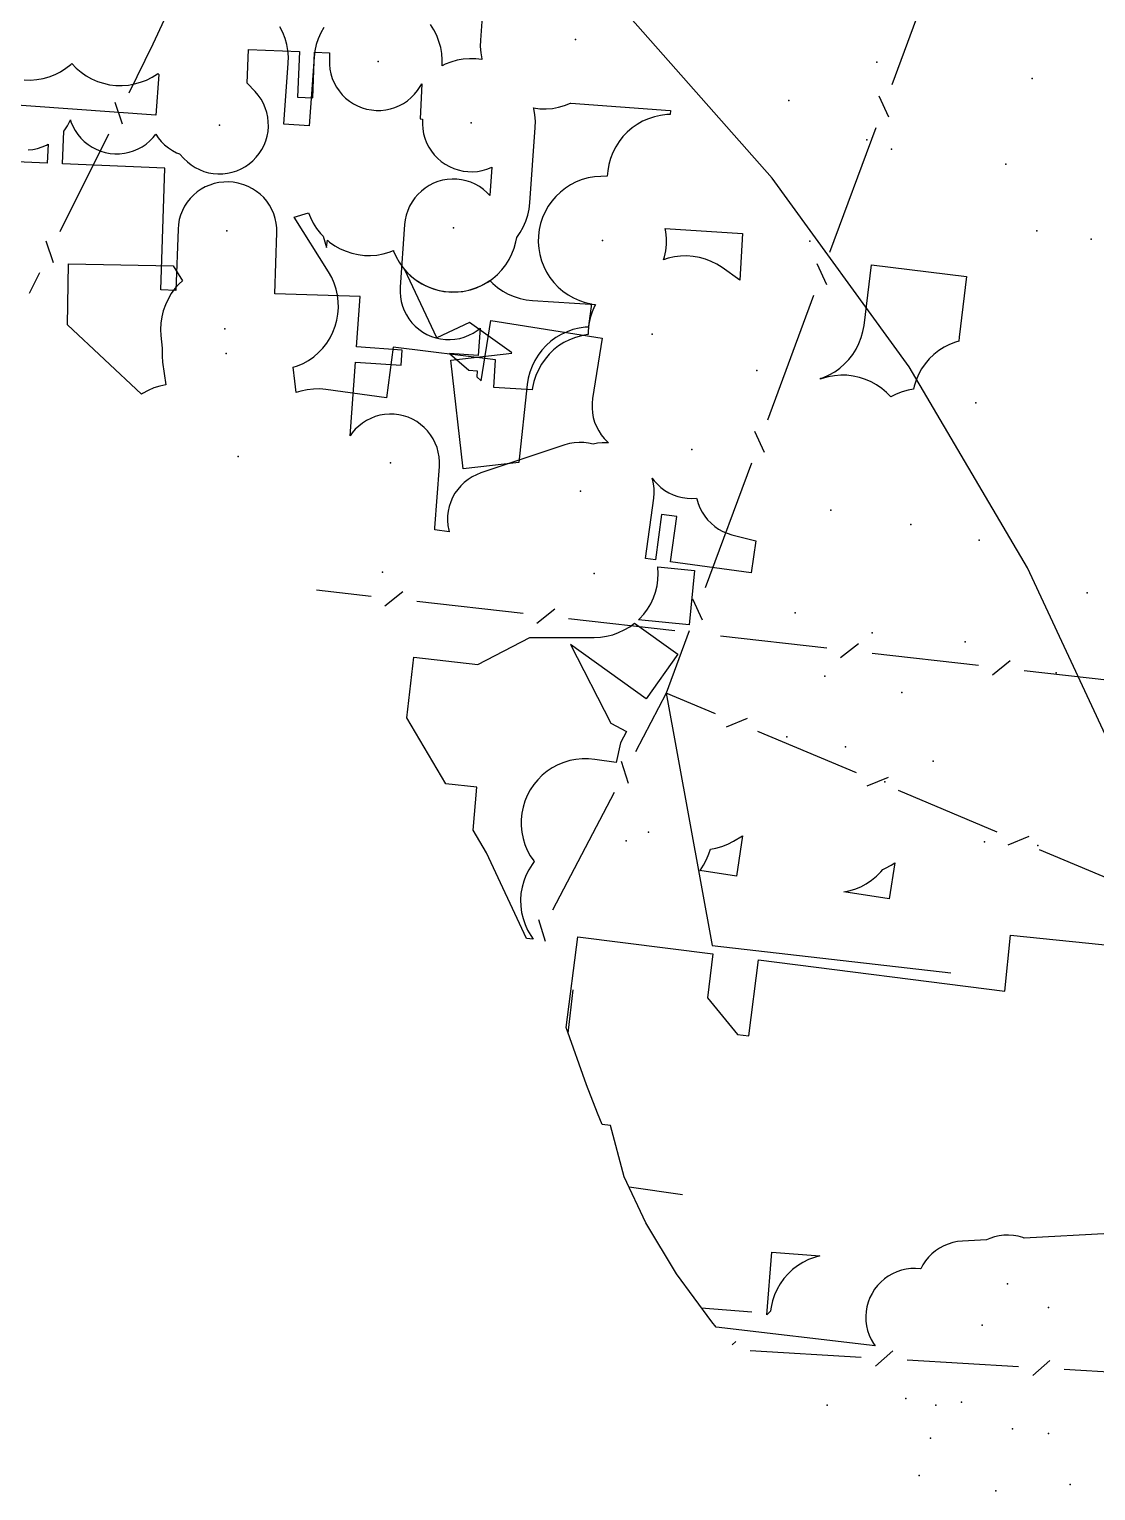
# Model space of a CAD drawing. Header units: metres. Extents: x -3782 to -2031, y 18790 to 19846.
# Drawn here: x -2421.15 to -2386.22, y 19544.98 to 19592.83 of the extents above; entities that cross this region are included whole.
import ezdxf

# ---------------------------------------------------------------- set-up
doc = ezdxf.new("R2010")
doc.units = ezdxf.units.M
for name, color, linetype in [('BOUNDARY', 7, 'Continuous'), ('ELECTR_CABLE', 7, 'Continuous'), ('ELECTR_CABLE_COMM', 7, 'Continuous'), ('GAS', 7, 'Continuous'), ('GROUND', 7, 'Continuous'), ('HEAT', 7, 'Continuous'), ('OVERHEAD_POWER_LINE', 7, 'Continuous'), ('SEWER', 7, 'Continuous'), ('TREE', 7, 'Continuous')]:
    doc.layers.add(name, color=color, linetype=linetype)

msp = doc.modelspace()

# ---------------------------------------------------------------- linework, layer by layer
at = {"layer": 'BOUNDARY'}
msp.add_lwpolyline([(-2314.275, 19558.974), (-2321.61, 19561.613), (-2329.167, 19563.525), (-2336.874, 19564.692), (-2344.658, 19565.104), (-2352.445, 19564.756), (-2360.162, 19563.653), (-2367.734, 19561.803), (-2370.09, 19561.104), (-2372.022, 19561.307), (-2381.436, 19562.763), (-2383.299, 19563.145), (-2384.049, 19564.963), (-2385.224, 19568.271), (-2388.456, 19575.194), (-2392.334, 19581.777), (-2396.823, 19587.961), (-2401.881, 19593.687), (-2407.463, 19598.906), (-2413.516, 19603.568), (-2419.987, 19607.631), (-2426.816, 19611.058)], dxfattribs=at)
at = {"layer": 'ELECTR_CABLE'}
for points in [[(-2397.785, 19586.15), (-2397.879, 19584.621), (-2398.454, 19585.027), (-2398.628, 19585.137), (-2398.812, 19585.23), (-2399.005, 19585.304), (-2399.203, 19585.359), (-2399.406, 19585.394), (-2399.612, 19585.41), (-2399.818, 19585.405), (-2400.022, 19585.38), (-2400.223, 19585.334), (-2400.38, 19585.283), (-2400.349, 19585.381), (-2400.306, 19585.583), (-2400.284, 19585.788), (-2400.281, 19585.994), (-2400.299, 19586.199), (-2400.319, 19586.305)], [(-2406.933, 19578.44), (-2407.34, 19581.998), (-2405.341, 19582.227), (-2405.355, 19582.244), (-2406.735, 19583.23), (-2407.796, 19582.729), (-2408.851, 19584.961), (-2408.815, 19584.918), (-2408.67, 19584.772), (-2408.51, 19584.641), (-2408.339, 19584.527), (-2408.157, 19584.43), (-2407.967, 19584.351), (-2407.77, 19584.291), (-2407.568, 19584.251), (-2407.362, 19584.23), (-2407.156, 19584.23), (-2406.951, 19584.25), (-2406.749, 19584.291), (-2406.552, 19584.35), (-2406.362, 19584.429), (-2406.18, 19584.526), (-2406.062, 19584.605), (-2405.967, 19584.509), (-2405.81, 19584.376), (-2405.64, 19584.26), (-2405.459, 19584.16), (-2405.27, 19584.079), (-2405.073, 19584.017), (-2404.871, 19583.974), (-2404.667, 19583.952), (-2402.601, 19583.825), (-2402.632, 19583.769), (-2402.714, 19583.58), (-2402.776, 19583.383), (-2402.818, 19583.182), (-2402.83, 19583.078), (-2402.937, 19583.074), (-2403.141, 19583.046), (-2403.341, 19582.997), (-2403.536, 19582.929), (-2403.723, 19582.843), (-2403.901, 19582.739), (-2404.067, 19582.617), (-2404.221, 19582.48), (-2404.361, 19582.329), (-2404.485, 19582.164), (-2404.592, 19581.988), (-2404.682, 19581.803), (-2404.753, 19581.609), (-2404.805, 19581.41), (-2404.837, 19581.206), (-2405.111, 19578.648)], [(-2399.361, 19575.112), (-2399.542, 19573.33), (-2401.199, 19573.499), (-2401.165, 19573.53), (-2401.026, 19573.682), (-2400.903, 19573.848), (-2400.797, 19574.024), (-2400.709, 19574.211), (-2400.639, 19574.405), (-2400.589, 19574.604), (-2400.558, 19574.808), (-2400.548, 19575.014), (-2400.558, 19575.22), (-2400.56, 19575.234)], [(-2406.46, 19572.036), (-2404.752, 19572.92), (-2402.651, 19572.917), (-2402.445, 19572.927), (-2402.241, 19572.957), (-2402.041, 19573.006), (-2401.847, 19573.076), (-2401.66, 19573.163), (-2401.484, 19573.269), (-2401.326, 19573.386), (-2399.903, 19572.372), (-2400.943, 19570.913), (-2403.427, 19572.682), (-2402.098, 19570.115), (-2401.584, 19569.837), (-2401.787, 19569.462), (-2401.923, 19568.822), (-2402.63, 19568.927), (-2402.836, 19568.947), (-2403.042, 19568.947), (-2403.247, 19568.927), (-2403.449, 19568.887), (-2403.646, 19568.827), (-2403.837, 19568.749), (-2404.018, 19568.651), (-2404.19, 19568.537), (-2404.349, 19568.406), (-2404.495, 19568.261), (-2404.626, 19568.101), (-2404.74, 19567.93), (-2404.837, 19567.748), (-2404.916, 19567.558), (-2404.976, 19567.361), (-2405.016, 19567.159), (-2405.037, 19566.954), (-2405.037, 19566.747), (-2405.017, 19566.542), (-2404.976, 19566.34), (-2404.917, 19566.143), (-2404.838, 19565.953), (-2404.741, 19565.771), (-2404.626, 19565.599), (-2404.615, 19565.586), (-2404.683, 19565.487), (-2404.792, 19565.313), (-2404.883, 19565.128), (-2404.956, 19564.935), (-2405.01, 19564.736), (-2405.044, 19564.533), (-2405.057, 19564.327), (-2405.051, 19564.121), (-2405.024, 19563.917), (-2404.978, 19563.716), (-2404.912, 19563.521), (-2404.827, 19563.333), (-2404.724, 19563.154), (-2404.641, 19563.038), (-2404.865, 19563.064), (-2406.173, 19565.866), (-2406.611, 19566.609), (-2406.493, 19568.013), (-2407.507, 19568.13), (-2408.78, 19570.289), (-2408.551, 19572.276)], [(-2397.983, 19565.103), (-2399.187, 19565.282), (-2399.179, 19565.29), (-2399.065, 19565.462), (-2398.968, 19565.643), (-2398.889, 19565.834), (-2398.842, 19565.989), (-2398.664, 19566.02), (-2398.465, 19566.076), (-2398.273, 19566.151), (-2398.09, 19566.244), (-2397.788, 19566.417)], [(-2392.982, 19564.361), (-2394.477, 19564.583), (-2394.305, 19564.617), (-2394.108, 19564.677), (-2393.917, 19564.756), (-2393.736, 19564.853), (-2393.564, 19564.967), (-2393.405, 19565.098), (-2393.259, 19565.244), (-2393.198, 19565.318), (-2393.103, 19565.362), (-2392.925, 19565.466), (-2392.807, 19565.543)], [(-2396.828, 19552.79), (-2395.26, 19552.665), (-2395.433, 19552.618), (-2395.625, 19552.545), (-2395.81, 19552.454), (-2395.985, 19552.345), (-2396.148, 19552.219), (-2396.298, 19552.078), (-2396.434, 19551.922), (-2396.554, 19551.755), (-2396.656, 19551.576), (-2396.741, 19551.388), (-2396.807, 19551.193), (-2396.853, 19550.992), (-2396.87, 19550.863), (-2396.878, 19550.856), (-2396.992, 19550.737)]]:
    msp.add_lwpolyline(points, close=True, dxfattribs=at)
for points in [[(-2403.498, 19559.965), (-2403.337, 19561.382)], [(-2399.14, 19550.969), (-2397.486, 19550.837)]]:
    msp.add_lwpolyline(points, dxfattribs=at)
at = {"layer": 'ELECTR_CABLE_COMM'}
for points in [[(-2391.39, 19595.094), (-2392.904, 19591.011)], [(-2417.085, 19592.358), (-2416.124, 19594.433)], [(-2417.879, 19590.757), (-2417.085, 19592.358)], [(-2418.093, 19589.73), (-2418.332, 19590.44)], [(-2393.321, 19590.648), (-2393.009, 19589.967)], [(-2420.135, 19586.211), (-2418.546, 19589.413)], [(-2393.426, 19589.604), (-2394.94, 19585.522)], [(-2420.349, 19585.184), (-2420.588, 19585.894)], [(-2395.357, 19585.159), (-2395.044, 19584.478)], [(-2421.136, 19584.193), (-2420.802, 19584.867)], [(-2395.461, 19584.115), (-2396.976, 19580.032)], [(-2397.393, 19579.67), (-2397.08, 19578.988)], [(-2397.497, 19578.626), (-2399.011, 19574.543)], [(-2409.951, 19574.263), (-2411.741, 19574.466)], [(-2408.912, 19574.411), (-2409.499, 19573.945)], [(-2404.978, 19573.697), (-2408.46, 19574.093)], [(-2399.428, 19574.18), (-2399.116, 19573.499)], [(-2403.94, 19573.846), (-2404.526, 19573.379)], [(-2400.006, 19573.131), (-2403.488, 19573.527)], [(-2399.533, 19573.136), (-2400.29, 19571.095)], [(-2395.033, 19572.566), (-2398.515, 19572.962)], [(-2393.995, 19572.714), (-2394.581, 19572.247)], [(-2390.061, 19572), (-2393.543, 19572.396)], [(-2389.022, 19572.148), (-2389.609, 19571.682)], [(-2385.088, 19571.434), (-2388.57, 19571.83)], [(-2400.29, 19571.095), (-2401.299, 19569.17)], [(-2398.675, 19570.417), (-2400.29, 19571.095)], [(-2400.29, 19571.095), (-2398.779, 19562.827)], [(-2397.637, 19570.269), (-2398.33, 19569.985)], [(-2394.062, 19568.481), (-2397.292, 19569.837)], [(-2401.759, 19568.864), (-2401.536, 19568.148)], [(-2393.023, 19568.333), (-2393.717, 19568.049)], [(-2401.995, 19567.842), (-2404.014, 19563.992)], [(-2389.449, 19566.545), (-2392.679, 19567.901)], [(-2388.41, 19566.397), (-2389.104, 19566.113)], [(-2384.835, 19564.609), (-2388.065, 19565.965)], [(-2404.473, 19563.685), (-2404.25, 19562.97)], [(-2398.779, 19562.827), (-2390.971, 19561.941)], [(-2398.127, 19549.76), (-2398.012, 19549.862)], [(-2397.544, 19549.569), (-2393.899, 19549.351)], [(-2393.43, 19549.057), (-2392.87, 19549.555)], [(-2392.401, 19549.261), (-2388.756, 19549.043)], [(-2388.288, 19548.75), (-2387.727, 19549.247)], [(-2387.259, 19548.954), (-2383.614, 19548.736)]]:
    msp.add_lwpolyline(points, dxfattribs=at)
at = {"layer": 'GAS'}
for points in [[(-2412.302, 19592.106), (-2412.365, 19590.607), (-2411.865, 19590.586), (-2411.802, 19592.085), (-2411.31, 19592.064), (-2411.319, 19591.841), (-2411.318, 19591.684), (-2411.302, 19591.528), (-2411.27, 19591.374), (-2411.223, 19591.224), (-2411.162, 19591.08), (-2411.087, 19590.942), (-2410.999, 19590.812), (-2410.899, 19590.691), (-2410.787, 19590.581), (-2410.665, 19590.482), (-2410.534, 19590.396), (-2410.395, 19590.323), (-2410.249, 19590.264), (-2410.099, 19590.219), (-2409.944, 19590.19), (-2409.788, 19590.175), (-2409.631, 19590.176), (-2409.475, 19590.193), (-2409.321, 19590.225), (-2409.171, 19590.271), (-2409.027, 19590.332), (-2408.889, 19590.407), (-2408.759, 19590.495), (-2408.638, 19590.596), (-2408.528, 19590.708), (-2408.429, 19590.83), (-2408.343, 19590.961), (-2408.295, 19591.051), (-2408.344, 19589.9), (-2408.268, 19589.894), (-2408.269, 19589.883), (-2408.272, 19589.726), (-2408.26, 19589.569), (-2408.233, 19589.414), (-2408.191, 19589.263), (-2408.134, 19589.117), (-2408.063, 19588.977), (-2407.979, 19588.844), (-2407.882, 19588.721), (-2407.773, 19588.607), (-2407.654, 19588.505), (-2407.525, 19588.415), (-2407.389, 19588.338), (-2407.245, 19588.275), (-2407.096, 19588.226), (-2406.942, 19588.192), (-2406.787, 19588.173), (-2406.63, 19588.169), (-2406.473, 19588.181), (-2406.318, 19588.209), (-2406.167, 19588.251), (-2406.021, 19588.308), (-2406.002, 19588.317), (-2406.068, 19587.395), (-2406.158, 19587.489), (-2406.277, 19587.591), (-2406.406, 19587.682), (-2406.543, 19587.759), (-2406.686, 19587.822), (-2406.836, 19587.871), (-2406.989, 19587.905), (-2407.145, 19587.924), (-2407.302, 19587.927), (-2407.458, 19587.915), (-2407.613, 19587.888), (-2407.764, 19587.846), (-2407.911, 19587.789), (-2408.051, 19587.718), (-2408.183, 19587.634), (-2408.307, 19587.537), (-2408.42, 19587.428), (-2408.522, 19587.309), (-2408.613, 19587.181), (-2408.69, 19587.044), (-2408.753, 19586.9), (-2408.802, 19586.751), (-2408.836, 19586.598), (-2408.855, 19586.442), (-2409.002, 19584.386), (-2409.005, 19584.229), (-2408.993, 19584.073), (-2408.966, 19583.918), (-2408.924, 19583.767), (-2408.867, 19583.62), (-2408.796, 19583.48), (-2408.712, 19583.348), (-2408.615, 19583.224), (-2408.506, 19583.111), (-2408.387, 19583.009), (-2408.259, 19582.918), (-2408.122, 19582.841), (-2407.978, 19582.778), (-2407.829, 19582.729), (-2407.676, 19582.695), (-2407.52, 19582.676), (-2407.363, 19582.673), (-2407.206, 19582.685), (-2407.052, 19582.712), (-2406.9, 19582.754), (-2406.754, 19582.811), (-2406.614, 19582.882), (-2406.482, 19582.966), (-2406.378, 19583.047), (-2406.442, 19582.151), (-2407.387, 19582.219), (-2406.749, 19581.672), (-2406.478, 19581.652), (-2406.492, 19581.452), (-2406.343, 19581.324), (-2406.029, 19583.299), (-2402.386, 19582.719), (-2402.7, 19580.744), (-2402.717, 19580.588), (-2402.718, 19580.431), (-2402.705, 19580.275), (-2402.676, 19580.12), (-2402.632, 19579.97), (-2402.573, 19579.824), (-2402.5, 19579.685), (-2402.415, 19579.553), (-2402.316, 19579.431), (-2402.206, 19579.319), (-2402.174, 19579.292), (-2402.225, 19579.296), (-2402.382, 19579.294), (-2402.538, 19579.277), (-2402.676, 19579.248), (-2402.678, 19579.248), (-2402.831, 19579.282), (-2402.987, 19579.301), (-2403.144, 19579.304), (-2403.301, 19579.292), (-2403.455, 19579.265), (-2403.606, 19579.223), (-2406.358, 19578.304), (-2406.504, 19578.247), (-2406.644, 19578.176), (-2406.776, 19578.092), (-2406.9, 19577.995), (-2407.013, 19577.886), (-2407.115, 19577.767), (-2407.205, 19577.639), (-2407.282, 19577.502), (-2407.346, 19577.358), (-2407.394, 19577.209), (-2407.428, 19577.055), (-2407.447, 19576.9), (-2407.45, 19576.743), (-2407.438, 19576.586), (-2407.411, 19576.431), (-2407.395, 19576.373), (-2407.868, 19576.437), (-2407.86, 19576.503), (-2407.716, 19578.517), (-2407.712, 19578.674), (-2407.724, 19578.831), (-2407.751, 19578.986), (-2407.794, 19579.137), (-2407.85, 19579.283), (-2407.921, 19579.423), (-2408.006, 19579.556), (-2408.103, 19579.679), (-2408.211, 19579.793), (-2408.33, 19579.895), (-2408.459, 19579.985), (-2408.595, 19580.062), (-2408.739, 19580.126), (-2408.888, 19580.175), (-2409.042, 19580.209), (-2409.197, 19580.228), (-2409.354, 19580.231), (-2409.511, 19580.219), (-2409.666, 19580.192), (-2409.817, 19580.15), (-2409.963, 19580.093), (-2410.103, 19580.022), (-2410.236, 19579.938), (-2410.359, 19579.841), (-2410.473, 19579.733), (-2410.575, 19579.614), (-2410.64, 19579.521), (-2410.468, 19581.937), (-2408.972, 19581.83), (-2408.936, 19582.329), (-2410.432, 19582.436), (-2410.315, 19584.08), (-2413.105, 19584.174), (-2413.038, 19586.173), (-2413.04, 19586.33), (-2413.058, 19586.486), (-2413.091, 19586.639), (-2413.139, 19586.789), (-2413.201, 19586.933), (-2413.277, 19587.07), (-2413.366, 19587.199), (-2413.468, 19587.319), (-2413.581, 19587.429), (-2413.703, 19587.526), (-2413.835, 19587.612), (-2413.975, 19587.683), (-2414.121, 19587.741), (-2414.272, 19587.785), (-2414.302, 19587.79), (-2414.311, 19587.793), (-2414.465, 19587.821), (-2414.622, 19587.834), (-2414.779, 19587.831), (-2414.935, 19587.814), (-2415.088, 19587.781), (-2415.238, 19587.733), (-2415.382, 19587.671), (-2415.519, 19587.594), (-2415.649, 19587.505), (-2415.768, 19587.404), (-2415.878, 19587.291), (-2415.975, 19587.168), (-2416.061, 19587.036), (-2416.133, 19586.897), (-2416.19, 19586.751), (-2416.234, 19586.6), (-2416.262, 19586.445), (-2416.275, 19586.289), (-2416.343, 19584.283), (-2416.838, 19584.3), (-2416.704, 19588.287), (-2420.057, 19588.427), (-2420.012, 19589.501), (-2419.983, 19589.536), (-2419.897, 19589.668), (-2419.824, 19589.807), (-2419.8, 19589.865), (-2419.781, 19589.805), (-2419.72, 19589.66), (-2419.645, 19589.522), (-2419.557, 19589.392), (-2419.457, 19589.272), (-2419.345, 19589.161), (-2419.223, 19589.063), (-2419.092, 19588.976), (-2418.953, 19588.903), (-2418.807, 19588.844), (-2418.657, 19588.8), (-2418.502, 19588.77), (-2418.346, 19588.756), (-2418.189, 19588.757), (-2418.033, 19588.773), (-2417.879, 19588.805), (-2417.729, 19588.852), (-2417.585, 19588.913), (-2417.447, 19588.988), (-2417.317, 19589.076), (-2417.196, 19589.176), (-2417.086, 19589.288), (-2417.001, 19589.393), (-2416.926, 19589.281), (-2416.825, 19589.161), (-2416.713, 19589.05), (-2416.591, 19588.952), (-2416.46, 19588.865), (-2416.321, 19588.792), (-2416.224, 19588.753), (-2416.082, 19588.601), (-2415.969, 19588.492), (-2415.846, 19588.395), (-2415.714, 19588.31), (-2415.574, 19588.238), (-2415.428, 19588.18), (-2415.277, 19588.137), (-2415.123, 19588.109), (-2414.966, 19588.097), (-2414.809, 19588.099), (-2414.653, 19588.117), (-2414.5, 19588.151), (-2414.35, 19588.199), (-2414.206, 19588.261), (-2414.069, 19588.338), (-2413.94, 19588.427), (-2413.82, 19588.529), (-2413.711, 19588.642), (-2413.614, 19588.765), (-2413.529, 19588.897), (-2413.457, 19589.036), (-2413.399, 19589.182), (-2413.356, 19589.333), (-2413.328, 19589.488), (-2413.316, 19589.644), (-2413.318, 19589.801), (-2413.336, 19589.957), (-2413.37, 19590.111), (-2413.418, 19590.26), (-2413.48, 19590.404), (-2413.557, 19590.542), (-2413.646, 19590.671), (-2413.748, 19590.79), (-2414.012, 19591.072), (-2413.966, 19592.175)], [(-2400.146, 19575.389), (-2399.944, 19576.875), (-2400.439, 19576.943), (-2400.641, 19575.456), (-2400.968, 19575.5), (-2400.699, 19577.482), (-2400.685, 19577.638), (-2400.687, 19577.795), (-2400.704, 19577.951), (-2400.737, 19578.105), (-2400.746, 19578.134), (-2400.683, 19578.05), (-2400.578, 19577.934), (-2400.461, 19577.829), (-2400.335, 19577.735), (-2400.2, 19577.655), (-2400.058, 19577.588), (-2399.91, 19577.536), (-2399.757, 19577.498), (-2399.602, 19577.475), (-2399.445, 19577.468), (-2399.293, 19577.476), (-2399.29, 19577.459), (-2399.246, 19577.308), (-2399.187, 19577.163), (-2399.115, 19577.023), (-2399.029, 19576.892), (-2398.931, 19576.769), (-2398.821, 19576.657), (-2398.701, 19576.556), (-2398.572, 19576.467), (-2398.434, 19576.392), (-2398.29, 19576.33), (-2398.14, 19576.283), (-2397.359, 19576.078), (-2397.502, 19575.03)]]:
    msp.add_lwpolyline(points, close=True, dxfattribs=at)
msp.add_lwpolyline([(-2421.185, 19588.883), (-2421.029, 19588.899), (-2420.875, 19588.931), (-2420.725, 19588.978), (-2420.581, 19589.039), (-2420.53, 19589.066), (-2420.556, 19588.448), (-2424.1, 19588.597)], dxfattribs=at)
at = {"layer": 'GROUND'}
msp.add_lwpolyline([(-2385.416, 19595.289), (-2369.945, 19589.558), (-2375.374, 19565.018), (-2375.812, 19563.993), (-2376.567, 19563.219), (-2377.547, 19562.762), (-2378.66, 19562.687), (-2383.34, 19563.249), (-2383.341, 19563.247), (-2384.049, 19564.963), (-2385.224, 19568.271), (-2388.456, 19575.194), (-2392.334, 19581.777), (-2396.823, 19587.961), (-2401.881, 19593.687)], dxfattribs=at)
at = {"layer": 'HEAT'}
for points in [[(-2406.232, 19594.472), (-2406.374, 19592.477), (-2406.379, 19592.271), (-2406.363, 19592.065), (-2406.327, 19591.862), (-2406.321, 19591.839), (-2406.524, 19591.864), (-2406.73, 19591.868), (-2406.935, 19591.852), (-2407.138, 19591.817), (-2407.337, 19591.761), (-2407.529, 19591.686), (-2407.626, 19591.637), (-2407.622, 19591.831), (-2407.637, 19592.036), (-2407.673, 19592.239), (-2407.729, 19592.438), (-2407.803, 19592.63), (-2407.896, 19592.814), (-2408.007, 19592.987)], [(-2411.498, 19592.893), (-2411.599, 19592.713), (-2411.682, 19592.525), (-2411.746, 19592.329), (-2411.791, 19592.128), (-2411.816, 19591.923), (-2411.976, 19589.668), (-2412.807, 19589.727), (-2412.665, 19591.722), (-2412.661, 19591.928), (-2412.676, 19592.133), (-2412.712, 19592.336), (-2412.768, 19592.535), (-2412.842, 19592.727), (-2412.936, 19592.911)], [(-2421.308, 19591.174), (-2421.102, 19591.17), (-2420.897, 19591.185), (-2420.694, 19591.221), (-2420.495, 19591.276), (-2420.303, 19591.351), (-2420.119, 19591.444), (-2419.945, 19591.555), (-2419.783, 19591.682), (-2419.751, 19591.713), (-2419.751, 19591.713), (-2419.608, 19591.564), (-2419.452, 19591.43), (-2419.283, 19591.312), (-2419.103, 19591.211), (-2418.915, 19591.128), (-2418.719, 19591.063), (-2418.518, 19591.019), (-2418.313, 19590.994), (-2418.107, 19590.99), (-2417.902, 19591.005), (-2417.699, 19591.041), (-2417.5, 19591.096), (-2417.308, 19591.171), (-2417.124, 19591.264), (-2416.95, 19591.375), (-2416.939, 19591.384), (-2416.902, 19591.352), (-2416.997, 19590.025), (-2425.354, 19590.62)]]:
    msp.add_lwpolyline(points, dxfattribs=at)
for points in [[(-2400.155, 19590.042), (-2400.271, 19590.039), (-2400.475, 19590.014), (-2400.676, 19589.969), (-2400.872, 19589.904), (-2401.06, 19589.821), (-2401.24, 19589.719), (-2401.408, 19589.601), (-2401.564, 19589.466), (-2401.706, 19589.317), (-2401.833, 19589.154), (-2401.943, 19588.98), (-2402.036, 19588.796), (-2402.11, 19588.604), (-2402.165, 19588.405), (-2402.2, 19588.202), (-2402.223, 19588.021), (-2402.434, 19588.015), (-2402.64, 19588), (-2402.843, 19587.964), (-2403.041, 19587.909), (-2403.234, 19587.834), (-2403.418, 19587.742), (-2403.591, 19587.631), (-2403.754, 19587.504), (-2403.903, 19587.362), (-2404.037, 19587.205), (-2404.156, 19587.037), (-2404.257, 19586.857), (-2404.34, 19586.669), (-2404.405, 19586.473), (-2404.449, 19586.272), (-2404.474, 19586.067), (-2404.479, 19585.861), (-2404.464, 19585.656), (-2404.428, 19585.453), (-2404.373, 19585.254), (-2404.298, 19585.062), (-2404.206, 19584.878), (-2404.095, 19584.704), (-2403.968, 19584.542), (-2403.826, 19584.393), (-2403.67, 19584.258), (-2403.501, 19584.14), (-2403.321, 19584.039), (-2403.133, 19583.955), (-2402.937, 19583.891), (-2402.738, 19583.847), (-2402.829, 19583.106), (-2402.844, 19582.9), (-2402.843, 19582.838), (-2402.862, 19582.836), (-2403.065, 19582.8), (-2403.263, 19582.743), (-2403.455, 19582.668), (-2403.639, 19582.574), (-2403.812, 19582.463), (-2403.974, 19582.335), (-2404.122, 19582.192), (-2404.256, 19582.035), (-2404.373, 19581.865), (-2404.474, 19581.685), (-2404.556, 19581.496), (-2404.619, 19581.3), (-2404.663, 19581.099), (-2404.675, 19581.025), (-2405.937, 19581.106), (-2405.88, 19582.006), (-2409.226, 19582.419), (-2409.449, 19580.769), (-2411.431, 19581.038), (-2411.636, 19581.055), (-2411.842, 19581.052), (-2412.047, 19581.03), (-2412.249, 19580.987), (-2412.402, 19580.938), (-2412.454, 19581.313), (-2412.501, 19581.764), (-2412.368, 19581.808), (-2412.18, 19581.891), (-2412, 19581.992), (-2411.831, 19582.111), (-2411.675, 19582.245), (-2411.533, 19582.394), (-2411.406, 19582.556), (-2411.295, 19582.73), (-2411.202, 19582.914), (-2411.128, 19583.106), (-2411.072, 19583.305), (-2411.037, 19583.508), (-2411.021, 19583.713), (-2411.026, 19583.919), (-2411.051, 19584.124), (-2411.095, 19584.325), (-2411.16, 19584.521), (-2411.243, 19584.709), (-2411.344, 19584.889), (-2412.477, 19586.685), (-2412.003, 19586.827), (-2411.941, 19586.668), (-2411.848, 19586.484), (-2411.737, 19586.31), (-2411.61, 19586.148), (-2411.524, 19586.057), (-2411.412, 19585.685), (-2411.382, 19585.926), (-2411.311, 19585.865), (-2411.142, 19585.746), (-2410.963, 19585.645), (-2410.774, 19585.562), (-2410.578, 19585.498), (-2410.377, 19585.453), (-2410.173, 19585.429), (-2409.967, 19585.424), (-2409.761, 19585.44), (-2409.558, 19585.476), (-2409.36, 19585.531), (-2409.222, 19585.585), (-2409.218, 19585.572), (-2409.135, 19585.384), (-2409.033, 19585.204), (-2408.914, 19585.036), (-2408.78, 19584.88), (-2408.631, 19584.738), (-2408.468, 19584.611), (-2408.294, 19584.501), (-2408.11, 19584.408), (-2407.918, 19584.334), (-2407.719, 19584.279), (-2407.516, 19584.244), (-2407.31, 19584.228), (-2407.104, 19584.234), (-2406.9, 19584.259), (-2406.699, 19584.304), (-2406.503, 19584.369), (-2406.315, 19584.452), (-2406.135, 19584.554), (-2405.967, 19584.672), (-2405.811, 19584.807), (-2405.669, 19584.956), (-2405.542, 19585.119), (-2405.432, 19585.293), (-2405.339, 19585.477), (-2405.265, 19585.669), (-2405.21, 19585.868), (-2405.184, 19586.019), (-2405.072, 19586.179), (-2404.971, 19586.358), (-2404.888, 19586.547), (-2404.823, 19586.743), (-2404.779, 19586.944), (-2404.754, 19587.148), (-2404.578, 19589.62), (-2404.574, 19589.826), (-2404.589, 19590.031), (-2404.625, 19590.234), (-2404.632, 19590.257), (-2404.429, 19590.233), (-2404.223, 19590.228), (-2404.017, 19590.244), (-2403.814, 19590.28), (-2403.616, 19590.335), (-2403.424, 19590.41), (-2403.422, 19590.411), (-2403.407, 19590.409), (-2400.16, 19590.178), (-2400.147, 19590.178)], [(-2419.898, 19583.153), (-2419.863, 19585.152), (-2416.438, 19585.092), (-2416.127, 19584.599), (-2416.239, 19584.496), (-2416.377, 19584.343), (-2416.498, 19584.176), (-2416.603, 19583.999), (-2416.69, 19583.812), (-2416.758, 19583.617), (-2416.807, 19583.417), (-2416.836, 19583.213), (-2416.845, 19583.007), (-2416.833, 19582.802), (-2416.791, 19582.394), (-2416.796, 19582.34), (-2416.798, 19582.134), (-2416.78, 19581.929), (-2416.677, 19581.19), (-2416.869, 19581.15), (-2417.065, 19581.087), (-2417.254, 19581.006), (-2417.435, 19580.907), (-2417.47, 19580.883)], [(-2390.453, 19584.738), (-2390.698, 19582.753), (-2390.707, 19582.621), (-2390.816, 19582.59), (-2391.008, 19582.515), (-2391.191, 19582.421), (-2391.364, 19582.31), (-2391.526, 19582.182), (-2391.674, 19582.039), (-2391.808, 19581.882), (-2391.925, 19581.713), (-2392.026, 19581.533), (-2392.108, 19581.344), (-2392.171, 19581.148), (-2392.193, 19581.046), (-2392.364, 19581.015), (-2392.563, 19580.959), (-2392.754, 19580.884), (-2392.933, 19580.793), (-2393.072, 19580.937), (-2393.229, 19581.07), (-2393.398, 19581.188), (-2393.578, 19581.288), (-2393.767, 19581.37), (-2393.963, 19581.434), (-2394.165, 19581.478), (-2394.369, 19581.502), (-2394.575, 19581.505), (-2394.781, 19581.489), (-2394.983, 19581.452), (-2395.182, 19581.396), (-2395.239, 19581.373), (-2395.236, 19581.403), (-2395.14, 19581.435), (-2394.951, 19581.518), (-2394.772, 19581.62), (-2394.604, 19581.738), (-2394.447, 19581.873), (-2394.305, 19582.022), (-2394.179, 19582.185), (-2394.068, 19582.359), (-2393.976, 19582.543), (-2393.901, 19582.735), (-2393.846, 19582.934), (-2393.811, 19583.137), (-2393.566, 19585.122)]]:
    msp.add_lwpolyline(points, close=True, dxfattribs=at)
at = {"layer": 'OVERHEAD_POWER_LINE'}
msp.add_lwpolyline([(-2399.76, 19554.664), (-2401.506, 19554.921)], dxfattribs=at)
at = {"layer": 'SEWER'}
msp.add_lwpolyline([(-2385.758, 19553.396), (-2388.565, 19553.252), (-2388.614, 19553.271), (-2388.765, 19553.312), (-2388.92, 19553.338), (-2389.077, 19553.349), (-2389.234, 19553.344), (-2389.389, 19553.324), (-2389.542, 19553.289), (-2389.691, 19553.239), (-2389.802, 19553.189), (-2390.591, 19553.149), (-2390.747, 19553.133), (-2390.901, 19553.102), (-2391.051, 19553.056), (-2391.196, 19552.996), (-2391.335, 19552.921), (-2391.465, 19552.834), (-2391.586, 19552.734), (-2391.697, 19552.623), (-2391.796, 19552.501), (-2391.883, 19552.371), (-2391.949, 19552.246), (-2391.965, 19552.248), (-2392.122, 19552.259), (-2392.279, 19552.254), (-2392.435, 19552.234), (-2392.588, 19552.199), (-2392.736, 19552.149), (-2392.88, 19552.084), (-2393.016, 19552.006), (-2393.144, 19551.915), (-2393.262, 19551.812), (-2393.37, 19551.698), (-2393.466, 19551.573), (-2393.549, 19551.44), (-2393.619, 19551.3), (-2393.675, 19551.153), (-2393.716, 19551.001), (-2393.742, 19550.847), (-2393.752, 19550.69), (-2393.748, 19550.533), (-2393.728, 19550.377), (-2393.692, 19550.224), (-2393.642, 19550.075), (-2393.578, 19549.932), (-2393.5, 19549.796), (-2393.449, 19549.725), (-2398.648, 19550.338), (-2398.796, 19550.503), (-2399.955, 19552.075), (-2400.956, 19553.752), (-2401.666, 19555.261), (-2402.108, 19556.933), (-2402.386, 19556.968), (-2402.538, 19557.337), (-2402.895, 19558.268), (-2403.561, 19560.143), (-2403.181, 19563.119), (-2398.757, 19562.554), (-2398.94, 19561.114), (-2397.955, 19559.916), (-2397.587, 19559.869), (-2397.269, 19562.364), (-2389.204, 19561.336), (-2389.015, 19563.172), (-2381.966, 19562.446)], dxfattribs=at)
at = {"layer": 'TREE'}
for p in [(-2403.258, 19592.503), (-2409.72, 19591.774), (-2393.387, 19591.758), (-2388.308, 19591.219), (-2396.269, 19590.504), (-2414.915, 19589.696), (-2406.673, 19589.769), (-2393.716, 19589.209), (-2392.909, 19588.909), (-2389.169, 19588.414), (-2414.676, 19586.235), (-2407.259, 19586.328), (-2388.153, 19586.228), (-2402.38, 19585.916), (-2395.586, 19585.895), (-2386.376, 19585.959), (-2414.745, 19583.021), (-2400.745, 19582.849), (-2414.7, 19582.218), (-2397.318, 19581.656), (-2390.144, 19580.601), (-2414.302, 19578.845), (-2399.449, 19579.068), (-2409.312, 19578.632), (-2403.1, 19577.705), (-2394.897, 19577.085), (-2392.283, 19576.618), (-2390.039, 19576.106), (-2409.578, 19575.058), (-2402.648, 19575.017), (-2386.502, 19574.381), (-2396.065, 19573.724), (-2393.545, 19573.069), (-2390.498, 19572.779), (-2395.096, 19571.646), (-2387.522, 19571.761), (-2392.57, 19571.117), (-2396.343, 19569.661), (-2394.417, 19569.337), (-2391.552, 19568.866), (-2393.133, 19568.192), (-2400.866, 19566.542), (-2401.595, 19566.255), (-2389.87, 19566.223), (-2388.115, 19566.104), (-2389.108, 19551.749), (-2387.768, 19550.974), (-2389.937, 19550.398), (-2395.014, 19547.774), (-2392.443, 19548.001), (-2391.455, 19547.779), (-2390.619, 19547.874), (-2388.944, 19547.006), (-2387.768, 19546.847), (-2391.636, 19546.7), (-2392.009, 19545.475), (-2389.494, 19544.976), (-2387.056, 19545.186)]:
    msp.add_point(p, dxfattribs=at)

doc.saveas('drawing.dxf')
